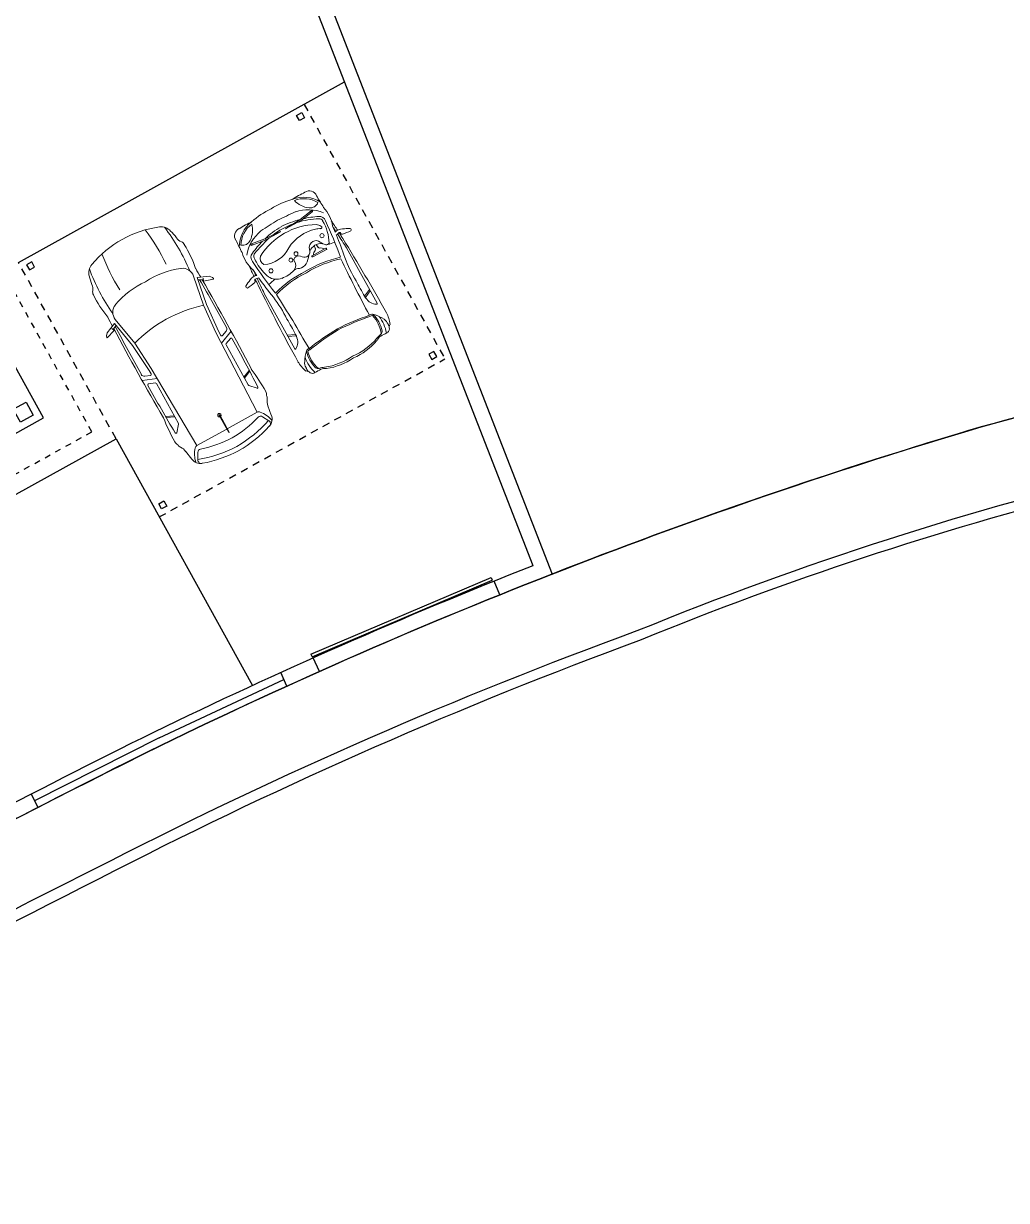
# Model space of a CAD drawing. Header units: millimetres. Extents: x 441061 to 442903, y 4515148 to 4515613.
# Drawn here: x 442212.38 to 442228.94, y 4515546.27 to 4515566.1 of the extents above; entities that cross this region are included whole.
import ezdxf

# ---------------------------------------------------------------- set-up
doc = ezdxf.new("R2010")
doc.units = ezdxf.units.MM
doc.linetypes.add('RAYITAS', pattern=[0.375, 0.25, -0.125])
for name, color, linetype in [('01_mono BAJA', 2, 'Continuous'), ('01_piscinas', 254, 'Continuous'), ('01_proyección', 4, 'RAYITAS')]:
    doc.layers.add(name, color=color, linetype=linetype)
doc.layers.add('01_muebles_B', color=254, linetype='Continuous', lineweight=5)

# ---------------------------------------------------------------- blocks, each defined once
blk = doc.blocks.new('A$C6A825EFA')
at = {"layer": '01_mono BAJA', "color": 254}
for p, q in [((1.1, 12.5, 0), (0, 12.5, 0)), ((0, 12.5, 0), (0, 7.855, 0))]:
    blk.add_line(p, q, dxfattribs=at)
blk.add_lwpolyline([(0.375, 12.125), (0.125, 12.125), (0.125, 12.375), (0.375, 12.375), (0.375, 12.125)], close=True, dxfattribs=at)
at = {"layer": '01_proyección', "color": 120, "ltscale": 0.25, "elevation": 0}
blk.add_lwpolyline([(15.7, 7.405), (16.3, 7.405), (16.3, 13.1), (-0.6, 13.1), (-0.6, 7.405), (0, 7.405)], dxfattribs=at)
blk = doc.blocks.new('A$C0D711DC8')
at = {"layer": '01_muebles_B', "color": 254}
for p, q in [((10.733, 9.894), (9.764, 9.894)), ((10.493, 9.894), (10.545, 9.776)), ((10.515, 9.894), (10.567, 9.778)), ((9.004, 9.693), (9.038, 9.48)), ((9.056, 9.495), (9.026, 9.699)), ((9.038, 9.48), (9.054, 9.218)), ((9.056, 9.218), (9.056, 9.495)), ((9.054, 9.218), (9.056, 9.218)), ((9.038, 8.865), (9.054, 9.127)), ((9.054, 9.127), (9.056, 9.127)), ((9.056, 9.127), (9.056, 8.851)), ((9.004, 8.652), (9.038, 8.865)), ((9.056, 8.851), (9.026, 8.647)), ((9.546, 8.827), (9.494, 8.834)), ((9.546, 8.878), (9.495, 8.871)), ((9.614, 8.734), (9.614, 8.97)), ((9.634, 8.734), (9.634, 8.97)), ((10.493, 8.452), (10.545, 8.569)), ((10.515, 8.452), (10.567, 8.567)), ((10.733, 8.452), (9.764, 8.452))]:
    blk.add_line(p, q, dxfattribs=at)
for centre, radius in [((9.014, 9.701), 0.0121), ((9.51, 9.635), 0.0319), ((9.466, 9.173), 0.0297), ((9.514, 9.288), 0.0297), ((9.014, 8.645), 0.0121), ((9.417, 8.691), 0.0319)]:
    blk.add_circle(centre, radius, dxfattribs=at)
for centre, radius, start, end in [((9.619, 9.904), 0.16, 152.3452, 197.1649), ((10.167, 9.714), 0.738, 149.7434, 158.9846), ((9.518, 9.909), 0.0131, 69.95, 178.3297), ((9.525, 9.945), 0.0232, 265.4824, 347.7447), ((9.544, 10.069), 0.023, 23.336, 131.4157), ((8.51, 10.147), 1.058, 348.7131, 356.2571), ((10.995, -17.873), 27.82, 90.1403, 92.8584), ((10.906, 9.364), 0.584, 69.532, 87.9675), ((10.942, 9.629), 2.236, 176.9311, 182.7066), ((8.829, 9.758), 0.121, 83.4929, 184.381), ((9.185, 9.462), 0.48, 118.4979, 171.6974), ((9.142, 9.497), 0.403, 119.7279, 173.0139), ((9.122, 5.315), 4.571, 90.9016, 93.5003), ((9.503, 9.367), 0.611, 128.6532, 169.9617), ((8.847, 9.764), 0.126, 322.6544, 41.1658), ((9.178, 9.352), 0.549, 69.8978, 103.4423), ((10.509, 9.106), 1.518, 154.798, 163.8884), ((9.226, 9.718), 0.0964, 77.7254, 158.9302), ((9.211, 9.707), 0.057, 88.7397, 167.4182), ((9.265, 9.038), 0.727, 86.5634, 94.2004), ((8.819, 3.701), 6.126, 80.3818, 85.9978), ((9.94, 2.874), 7.047, 93.9115, 95.3212), ((9.306, 9.064), 0.701, 67.8757, 89.7559), ((8.751, 3.271), 6.625, 83.7996, 84.6711), ((10.975, -10.424), 20.353, 94.2603, 94.5093), ((9.777, 9.927), 0.273, 183.7214, 196.1025), ((9.94, 2.874), 7.047, 92.7044, 93.5361), ((10.975, -10.424), 20.353, 93.4112, 94.1277), ((8.751, 3.271), 6.625, 80.1778, 83.3742), ((9.165, 9.803), 0.511, 341.8582, 355.871), ((11.471, 9.253), 1.7, 163.325, 182.6992), ((11.496, 9.248), 1.7, 163.325, 182.5468), ((12.246, 53.159), 43.488, 266.8642, 267.4858), ((10.175, 11.66), 1.884, 261.0449, 273.0528), ((10.459, 15.409), 5.634, 268.1287, 270.8789), ((10.529, 10.11), 0.334, 272.7892, 291.8342), ((10.573, 9.974), 0.192, 294.6989, 323.0283), ((10.691, 9.894), 0.0501, 315.174, 347.3096), ((10.732, 9.885), 0.00831, 343.0311, 79.2932), ((10.894, 9.715), 0.0607, 143.7564, 193.2967), ((11.29, 9.332), 0.611, 121.0895, 136.7388), ((10.991, 9.25), 0.526, 73.7001, 105.481), ((10.903, 9.711), 0.0495, 146.1855, 196.1005), ((10.991, 9.25), 0.505, 69.1925, 104.8598), ((11.01, 9.2), 0.627, 72.4585, 97.9913), ((11.059, 9.742), 0.141, 86.8457, 126.696), ((11.101, 8.862), 1.022, 88.2888, 91.9327), ((11.185, 9.948), 0.0842, 206.7402, 257.6517), ((11.113, 9.698), 0.062, 14.8998, 65.8723), ((11.135, 9.81), 0.0644, 351.2386, 60.1485), ((10.241, 9.772), 0.959, 355.5054, 1.6982), ((8.653, 9.896), 0.361, 284.3027, 324.7225), ((10.25, 9.166), 1.218, 160.2257, 168.6391), ((9.975, 9.34), 0.903, 155.1761, 164.735), ((10.144, 9.165), 1.038, 151.121, 207.6483), ((9.314, 9.595), 0.107, 57.3841, 137.6524), ((8.958, 9.487), 0.459, 324.9496, 25.463), ((9.473, 9.516), 0.219, 7.735, 63.719), ((12.021, 70.959), 61.269, 268.42618, 268.89057), ((14.417, 9.048), 3.64, 169.6671, 178.0415), ((14.417, 9.048), 3.62, 169.6671, 178.0415), ((11.473, 9.762), 0.303, 189.085, 205.7225), ((11.352, 9.713), 0.156, 186.0058, 219.1392), ((10.256, 9.278), 1.007, 354.015, 20.5105), ((10.287, 9.262), 1.007, 354.9224, 20.5105), ((9.808, 9.261), 1.13, 166.1566, 184.4621), ((17.649, 8.764), 8.777, 175.3636, 177.3327), ((10.509, 9.106), 1.518, 165.717, 177.48), ((9.185, 9.47), 0.511, 343.3936, 8.525), ((10.25, 9.166), 1.218, 171.2453, 188.5682), ((9.904, 8.914), 0.65, 151.4841, 196.6746), ((9.552, 9.202), 0.047, 86.7847, 183.1724), ((9.6, 9.197), 0.0954, 178.5946, 241.3055), ((9.566, 9.362), 0.114, 263.9035, 340.5155), ((9.771, 9.295), 0.101, 164.9008, 216.3288), ((9.538, 9.188), 0.158, 330.3363, 17.3801), ((9.808, 9.085), 1.13, 175.5379, 193.8434), ((17.649, 9.581), 8.777, 182.6673, 184.6364), ((10.509, 9.239), 1.518, 182.52, 194.283), ((9.492, 9.055), 0.098, 279.5997, 343.5492), ((9.498, 9.044), 0.0889, 349.0142, 50.9794), ((9.424, 9.265), 0.296, 301.9645, 328.2937), ((11.471, 9.093), 1.7, 177.3008, 196.675), ((11.496, 9.097), 1.7, 177.4532, 196.675), ((14.417, 9.297), 3.64, 181.9585, 190.3329), ((14.417, 9.297), 3.62, 181.9585, 190.3329), ((10.256, 9.068), 1.007, 339.4895, 5.985), ((10.287, 9.084), 1.007, 339.4895, 5.0776), ((9.503, 8.978), 0.611, 190.0383, 231.3468), ((10.25, 9.166), 1.218, 191.3609, 207.4845), ((9.528, 8.859), 0.101, 101.4545, 181.9236), ((9.525, 8.854), 0.0985, 178.6673, 249.1293), ((9.686, 8.849), 0.193, 142.3155, 213.2169), ((9.543, 8.902), 0.0241, 275.7304, 333.0283), ((9.665, 8.855), 0.106, 119.0162, 160.5033), ((9.624, 8.97), 0.0104, 0, 180), ((10.942, 8.716), 2.236, 177.2934, 183.0689), ((9.185, 8.884), 0.48, 188.3026, 241.5021), ((9.142, 8.849), 0.403, 186.9861, 240.2721), ((8.653, 8.449), 0.361, 35.2775, 75.6973), ((8.847, 8.581), 0.126, 318.8342, 37.3456), ((10.509, 9.239), 1.518, 196.1116, 205.202), ((9.346, 8.77), 0.149, 215.4424, 244.8998), ((9.507, 8.785), 0.232, 194.2372, 212.2618), ((9.285, 8.645), 0.0299, 337.3586, 32.1758), ((9.426, 8.595), 0.178, 39.093, 68.893), ((9.543, 8.803), 0.0241, 26.9717, 84.2696), ((9.665, 8.849), 0.106, 199.4967, 240.9838), ((9.532, 8.677), 0.0451, 325.113, 43.0643), ((9.161, 8.546), 0.436, 2.9924, 17.9381), ((9.624, 8.734), 0.0104, 180, 0), ((11.473, 8.583), 0.303, 154.2775, 170.915), ((11.352, 8.632), 0.156, 140.8608, 173.9942), ((8.829, 8.587), 0.121, 175.619, 276.5071), ((9.178, 8.993), 0.549, 256.5577, 290.1022), ((9.226, 8.628), 0.0964, 201.0698, 282.2746), ((9.215, 8.619), 0.0486, 198.7488, 279.3616), ((9.25, 9.243), 0.672, 267.6901, 298.2478), ((8.819, 14.644), 6.126, 274.0022, 279.6182), ((9.299, 8.649), 0.0212, 220.8304, 310.3789), ((8.751, 15.074), 6.625, 275.3289, 276.2004), ((10.975, 28.769), 20.353, 265.4907, 265.7397), ((9.619, 8.441), 0.16, 162.8351, 207.6548), ((9.777, 8.418), 0.273, 163.8975, 176.2786), ((8.751, 15.074), 6.625, 276.6258, 279.8222), ((12.246, -34.814), 43.488, 92.5142, 93.1358), ((10.175, 6.685), 1.884, 86.9472, 98.9551), ((10.459, 2.936), 5.634, 89.1211, 91.8713), ((12.021, -52.613), 61.269, 91.10943, 91.57382), ((10.529, 8.236), 0.334, 68.1658, 87.2108), ((10.573, 8.372), 0.192, 36.9717, 65.3011), ((10.691, 8.451), 0.0501, 12.6904, 44.826), ((10.894, 8.63), 0.0607, 166.7033, 216.2436), ((11.29, 9.013), 0.611, 223.2612, 238.9105), ((10.991, 9.095), 0.526, 254.519, 286.2999), ((10.903, 8.634), 0.0495, 163.8995, 213.8145), ((10.991, 9.095), 0.505, 255.1402, 290.8075), ((11.01, 9.145), 0.627, 262.0087, 287.5415), ((11.059, 8.603), 0.141, 233.304, 273.1543), ((11.185, 8.397), 0.0842, 102.3483, 153.2598), ((11.113, 8.647), 0.062, 294.1277, 345.1002), ((11.135, 8.535), 0.0644, 299.8515, 8.7614), ((10.241, 8.573), 0.959, 358.3018, 4.4946), ((9.122, 13.031), 4.571, 266.4997, 269.0984), ((9.94, 15.472), 7.047, 264.6788, 266.0885), ((10.167, 8.631), 0.738, 201.0154, 210.2566), ((9.518, 8.436), 0.0131, 181.6703, 290.05), ((9.94, 15.472), 7.047, 266.4639, 267.2956), ((10.975, 28.769), 20.353, 265.8723, 266.5888), ((9.525, 8.401), 0.0232, 12.2553, 94.5176), ((8.51, 8.199), 1.058, 3.7429, 11.2869), ((10.995, 36.219), 27.82, 267.1416, 269.8597), ((10.732, 8.46), 0.00831, 280.7068, 16.9689), ((10.906, 8.982), 0.584, 272.0325, 290.468), ((11.101, 9.484), 1.022, 268.0673, 271.7112), ((9.544, 8.277), 0.023, 228.5843, 336.664)]:
    blk.add_arc(centre, radius, start, end, dxfattribs=at)
blk = doc.blocks.new('A$C392252A0')
at = {"layer": '01_muebles_B', "color": 254}
for p, q in [((10.715, 8.129), (10.705, 8.127)), ((10.705, 8.127), (10.752, 7.979)), ((10.738, 8.124), (10.715, 8.129)), ((10.775, 8.091), (10.738, 8.124)), ((9.876, 7.976), (9.791, 7.758)), ((10.752, 7.979), (10.798, 7.995)), ((10.773, 7.987), (10.809, 7.914)), ((10.846, 7.92), (10.775, 8.091)), ((8.499, 7.763), (8.397, 7.82)), ((8.605, 7.917), (8.455, 7.893)), ((8.599, 7.726), (9.971, 7.763)), ((9.019, 7.811), (8.92, 7.9)), ((9.731, 7.807), (9.031, 7.807)), ((9.201, 7.926), (9.149, 7.807)), ((9.219, 7.928), (9.166, 7.807)), ((9.784, 7.911), (9.748, 7.818)), ((9.913, 7.908), (9.882, 7.828)), ((9.898, 7.807), (9.958, 7.808)), ((10.418, 7.844), (9.958, 7.808)), ((10.43, 7.798), (9.971, 7.763)), ((10.418, 7.844), (10.846, 7.92)), ((10.43, 7.798), (10.894, 7.881)), ((8.599, 7.725), (8.599, 7.201)), ((8.839, 7.203), (8.537, 7.2)), ((8.537, 7.2), (8.537, 7.193)), ((8.839, 7.19), (8.537, 7.193)), ((8.599, 6.669), (8.599, 7.193)), ((8.499, 6.631), (8.397, 6.573)), ((8.605, 6.476), (8.455, 6.5)), ((8.599, 6.668), (9.971, 6.631)), ((9.019, 6.582), (8.92, 6.494)), ((9.731, 6.587), (9.031, 6.587)), ((9.201, 6.468), (9.149, 6.587)), ((9.219, 6.466), (9.166, 6.587)), ((9.784, 6.482), (9.748, 6.576)), ((9.876, 6.418), (9.791, 6.636)), ((9.913, 6.486), (9.882, 6.565)), ((9.898, 6.587), (9.958, 6.585)), ((10.418, 6.55), (9.958, 6.585)), ((10.43, 6.596), (9.971, 6.631)), ((10.418, 6.55), (10.846, 6.473)), ((10.43, 6.596), (10.894, 6.512)), ((10.705, 6.267), (10.752, 6.414)), ((10.752, 6.414), (10.798, 6.398)), ((10.773, 6.407), (10.809, 6.48)), ((10.846, 6.473), (10.775, 6.303)), ((10.715, 6.265), (10.705, 6.267)), ((10.738, 6.27), (10.715, 6.265)), ((10.775, 6.303), (10.738, 6.27))]:
    blk.add_line(p, q, dxfattribs=at)
for centre, radius, start, end in [((8.586, 8.093), 0.177, 275.9895, 308.6871), ((8.751, 7.888), 0.086, 87.4739, 128.6871), ((8.808, 7.907), 0.086, 87.4739, 128.6871), ((8.809, 4.809), 3.183, 82.5975, 89.9397), ((10.022, -29.576), 37.513, 90.3882, 91.6701), ((10.099, -28.508), 36.485, 88.9288, 91.3819), ((9.768, 7.918), 0.0177, 338.7209, 90.3882), ((9.963, 7.889), 0.0531, 90.2143, 158.7209), ((10.099, -28.508), 36.45, 88.8997, 90.2143), ((10.099, -28.508), 36.485, 88.6181, 88.8592), ((11.3, 6.178), 1.816, 87.2886, 100.1742), ((11.389, 7.907), 0.086, 51.3129, 92.5261), ((11.554, 8.112), 0.177, 231.3129, 264.0105), ((11.467, 7.285), 0.654, 72.0531, 84.0105), ((10.216, 7.155), 1.997, 161.6598, 178.7983), ((10.242, 7.158), 1.952, 160.298, 178.865), ((8.474, 7.733), 0.162, 96.7804, 161.7197), ((8.375, 7.769), 0.0561, 66.6468, 164.8738), ((8.295, 7.436), 0.435, 49.0196, 78.8841), ((8.473, 7.717), 0.0531, 342.7058, 60.706), ((8.545, 7.725), 0.0531, 0, 49.0196), ((8.929, 7.908), 0.0124, 91.7937, 220.4777), ((9.031, 7.824), 0.0177, 228.3547, 270), ((9.731, 7.824), 0.0177, 270, 338.7209), ((9.897, 7.823), 0.0159, 158.7209, 271.5074), ((8.43, 7.197), 2.089, 0, 16.7318), ((10.925, 7.707), 0.177, 21.0532, 100.1701), ((11.313, 4.914), 2.974, 81.2806, 96.1737), ((9.874, 7.302), 1.304, 355.3559, 21.0532), ((11.619, 7.711), 0.203, 22.7994, 75.9629), ((10.262, 7.197), 1.654, 0, 21.006), ((10.276, 7.152), 1.836, 162.6109, 178.6018), ((11.437, 4.633), 2.974, 81.5863, 93.456), ((8.839, 7.197), 0.0267, 193.7603, 166.2397), ((10.216, 7.239), 1.997, 181.2017, 198.3402), ((10.242, 7.236), 1.952, 181.135, 199.702), ((10.276, 7.242), 1.836, 181.3982, 197.3891), ((8.839, 7.197), 0.00662, 270, 90), ((8.43, 7.197), 2.089, 343.2682, 0), ((9.874, 7.091), 1.304, 338.9468, 4.6441), ((10.262, 7.197), 1.654, 338.994, 0), ((8.473, 6.677), 0.0531, 299.294, 17.2942), ((11.437, 9.761), 2.974, 266.544, 278.4137), ((8.474, 6.661), 0.162, 198.2803, 263.2196), ((8.375, 6.625), 0.0561, 195.1262, 293.3532), ((8.295, 6.957), 0.435, 281.1159, 310.9804), ((8.545, 6.669), 0.0531, 310.9804, 0), ((8.929, 6.486), 0.0124, 139.5223, 268.2063), ((9.031, 6.569), 0.0177, 90, 131.6453), ((9.731, 6.569), 0.0177, 21.2791, 90), ((9.897, 6.571), 0.0159, 88.4926, 201.2791), ((10.925, 6.686), 0.177, 259.8299, 338.9468), ((11.313, 9.479), 2.974, 263.8263, 278.7194), ((11.619, 6.682), 0.203, 284.0371, 337.2006), ((8.586, 6.3), 0.177, 51.3129, 84.0105), ((8.751, 6.506), 0.086, 231.3129, 272.5261), ((8.808, 6.487), 0.086, 231.3129, 272.5261), ((8.809, 9.584), 3.183, 270.0603, 277.4025), ((10.022, 43.97), 37.513, 268.3299, 269.6118), ((10.099, 42.902), 36.485, 268.6181, 271.0712), ((9.768, 6.476), 0.0177, 269.6118, 21.2791), ((9.963, 6.505), 0.0531, 201.2791, 269.7857), ((10.099, 42.902), 36.45, 269.7857, 271.1003), ((10.099, 42.902), 36.485, 271.1408, 271.3819), ((11.3, 8.215), 1.816, 259.8258, 272.7114), ((11.389, 6.487), 0.086, 267.4739, 308.6871), ((11.554, 6.282), 0.177, 95.9895, 128.6871), ((11.467, 7.108), 0.654, 275.9895, 287.9469)]:
    blk.add_arc(centre, radius, start, end, dxfattribs=at)

msp = doc.modelspace()

# ---------------------------------------------------------------- linework, layer by layer
at = {"layer": '01_piscinas'}
for p, q in [((442213.622, 4515576.491), (442221.282, 4515556.821)), ((442213.389, 4515576.399), (442220.958, 4515556.963)), ((442212.292, 4515562.071), (442217.785, 4515565.111)), ((442210.13, 4515556.994), (442213.936, 4515559.1)), ((442213.936, 4515559.1), (442216.235, 4515554.944)), ((442217.217, 4515555.473), (442220.254, 4515556.764)), ((442217.237, 4515555.427), (442220.274, 4515556.718)), ((442220.254, 4515556.764), (442220.274, 4515556.718)), ((442220.399, 4515556.471), (442220.305, 4515556.702)), ((442217.217, 4515555.473), (442217.237, 4515555.427)), ((442217.361, 4515555.18), (442217.259, 4515555.409)), ((442216.814, 4515554.934), (442216.711, 4515555.161)), ((442214.664, 4515554.061), (442216.763, 4515555.047)), ((442214.664, 4515554.061), (442212.562, 4515553.003)), ((442212.505, 4515553.113), (442212.619, 4515552.893))]:
    msp.add_line(p, q, dxfattribs=at)
for points in [[(442187.787, 4515539.274), (442198.31, 4515545.081), (442205.309, 4515548.954, -0.013397), (442214.677, 4515553.929, -0.04126), (442228.511, 4515559.301, -0.013987), (442239.784, 4515562.042, -0.013983), (442245.659, 4515562.907, -0.020078), (442248.663, 4515563.142), (442248.759, 4515563.16), (442247.974, 4515566.003), (442247.352, 4515570.037), (442246.769, 4515574.932), (442247.095, 4515587.287), (442247.296, 4515601.364), (442247.423, 4515607.428), (442247.297, 4515607.443), (442236.359, 4515608.049), (442227.524, 4515608.587, 0.022373), (442217.549, 4515608.929, 0.031319), (442206.721, 4515608.135, 0.030707), (442196.252, 4515606.098, -0.006248)], [(442188.16, 4515537.896), (442198.978, 4515543.88), (442204.956, 4515547.193, -0.008549), (442209.582, 4515549.77, -0.009625), (442213.843, 4515551.992, -0.031041), (442222.717, 4515555.868, -0.039306), (442231.284, 4515558.616, -0.015472), (442240.154, 4515560.692, -0.011587), (442245.801, 4515561.54, -0.021604), (442249.747, 4515561.867)], [(442249.811, 4515561.704, 0.016078), (442245.816, 4515561.353, 0.014889), (442239.14, 4515560.347, 0.015308), (442230.353, 4515558.211, 0.035254), (442222.78, 4515555.712, 0.03043), (442213.922, 4515551.825, 0.013419), (442205.03, 4515547.051), (442199.064, 4515543.723), (442187.283, 4515537.246)]]:
    msp.add_lwpolyline(points, format="xyb", dxfattribs=at)
for points in [[(442217.026, 4515564.462), (442216.977, 4515564.549), (442217.065, 4515564.598), (442217.113, 4515564.51)], [(442212.563, 4515561.993), (442212.515, 4515562.08), (442212.427, 4515562.032), (442212.476, 4515561.944)], [(442219.204, 4515560.525), (442219.253, 4515560.437), (442219.34, 4515560.486), (442219.292, 4515560.573)], [(442214.742, 4515558.055), (442214.791, 4515557.968), (442214.703, 4515557.919), (442214.655, 4515558.007)]]:
    msp.add_lwpolyline(points, close=True, dxfattribs=at)
for centre, radius, start, end in [((442283.131, 4515359.218), 207.404, 103.48415, 105.26879), ((442254.089, 4515472.934), 90.074, 106.49681, 115.94743), ((442254.089, 4515472.934), 90.074, 106.49681, 111.35992), ((442254.089, 4515472.934), 90.324, 111.51828, 115.94811), ((442302.815, 4515376.657), 198.224, 116.43573, 118.39694), ((442302.815, 4515376.657), 197.974, 116.43604, 118.43241)]:
    msp.add_arc(centre, radius, start, end, dxfattribs=at)
at = {"layer": '01_proyección', "color": 120, "linetype": 'RAYITAS', "ltscale": 0.5}
for p, q in [((442217.104, 4515564.734), (442219.476, 4515560.446)), ((442213.936, 4515559.1), (442212.292, 4515562.071)), ((442214.664, 4515557.783), (442219.476, 4515560.446))]:
    msp.add_line(p, q, dxfattribs=at)

# ---------------------------------------------------------------- block references
at = {"layer": '01_mono BAJA', "rotation": 208.9585834453381}
msp.add_blockref('A$C6A825EFA', (442206.66, 4515570.389, 0), dxfattribs=at)
at = {"layer": '01_piscinas', "xscale": -1.1, "yscale": 1.1, "zscale": 1.1}
for name, p, rotation in [('A$C0D711DC8', (442220.754, 4515576.214), 118.9585965534582), ('A$C392252A0', (442213.458, 4515547.158), 298.9585965534582)]:
    msp.add_blockref(name, p, dxfattribs=dict(at, rotation=rotation))

doc.saveas('drawing.dxf')
